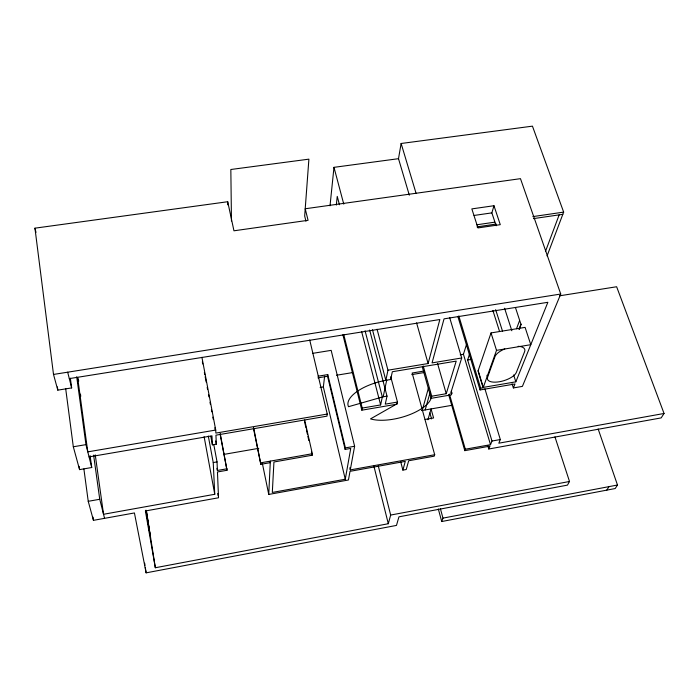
<?xml version="1.0" encoding="UTF-8"?>
<svg xmlns="http://www.w3.org/2000/svg" width="699" height="699" viewBox="0 0 699 699"><rect width="100%" height="100%" fill="white"/><g stroke="black" fill="none" stroke-linecap="round" stroke-linejoin="round"><path stroke-width="1.05" d="M270.26 462.642L260.832 464.311L253.658 427.648M423.839 371.073L412.148 373.021L434.691 454.726L434.236 456.159L408.67 460.763L406.241 469.51L402.886 470.121L405.271 461.375L350.024 471.318L348.443 479.995L268.748 494.438L270.33 461.13M330.015 205.821L333.982 167.341L398.5 158.682L401.13 143.487L532.446 126.152L563.656 212.112L547.055 255.948M336.298 205.069L337.25 196.393L339.461 204.737M318.115 376.193L327.761 374.594L327.551 376.263L345.14 449.413L350.741 448.426L345.271 479.234L272.313 492.446L273.938 461.995L312.156 455.241L312.331 453.721L304.677 419.977M345.271 479.234L323.34 386.94L324.642 376.219M309.718 339.967L327.246 414.061L326.966 416.158L215.939 435.171L216.314 444.153L212.391 444.835L210.783 436.263M345.14 449.413L345.402 447.884L327.761 374.594M434.691 454.726L350.286 469.903L354.62 446.259L331.169 350.365L312.89 353.318M390.741 376.805L397.469 402.056L396.971 404.171L361.837 410.191L362.222 408.076L343.733 334.541M362.222 408.076L380.632 404.931L382.327 396.927L365.061 330.767M451.301 391.038L451.904 393.118L451.362 394.865L431.117 398.325L431.729 396.202L446.242 393.72L456.211 361.121L392.34 371.737L390.645 379.513L385.831 380.317L387.971 370.199L377.058 329.212M369.64 330.033L387.019 396.132L385.271 404.144L397.469 402.056M387.971 370.199L428.111 363.541L439.854 319.522L69.306 378.613M220.281 433.799L227.009 470.278L217.459 471.965L218.525 497.775L145.401 510.969L155.335 567.745L388.303 523.726L390.662 515.058L378.264 465.866M422.222 410.453L428.557 387.587M425.175 409.946L430.138 392.27M427.919 419.767L431.056 408.932L433.59 417.976L425.123 419.452M496.133 225.768L491.86 212.88L493.975 205.724L471.842 208.896L477.976 227.926L500.274 224.667L493.975 205.724M449.614 317.425L461.707 357.975L450.663 393.336L451.904 393.118M559.602 295.808L616.632 286.747L664.05 413.476L661.175 417.897L488.784 449.003L489.938 446.128L464.8 450.654L465.324 449.212L490.523 444.686L463.437 354.262L466.661 343.978M490.523 444.686L491.991 441.034L467.631 359.994L469.632 353.79M483.131 387.779L496.517 350.365L530.786 344.694L525.089 327.377L491.039 332.925L478.029 370.986L483.131 387.779L480.676 388.198L480.056 389.955L514.971 383.969L513.372 387.936L522.398 386.381L560.738 294.034L520.475 178.664L305.21 208.765L308.076 220.307L233.955 230.801L227.717 201.723L34.95 228.171L53.508 374.437L57.807 390.147L71.648 387.919L70.354 378.229M518.16 346.302A15.658 6.588 -17.4 0 1 524.591 351.719L516.369 372.375A15.195 6.221 -17 0 1 499.348 381.759A15.195 6.221 -17 0 1 487.579 377.259L494.971 356.656A15.658 6.588 -17.4 0 1 504.8 348.923M598.143 428.959L617.488 485.019L615.199 488.531L441.716 521.524L442.974 518.125L440.396 508.645M516.509 328.766L519.558 320.631M545.456 251.474L559.165 214.864M518.981 329.29L520.912 324.196L515.469 307.595M519.305 329.264L521.236 324.17M478.168 370.592L483.271 387.395L515.836 381.829L547.859 302.3L444.04 318.858L432.061 362.895L461.707 357.975M484.879 388.723L500.327 439.54L498.815 443.192L664.05 413.476M554.954 436.884L569.51 481.48L567.457 485.123L398.946 516.841L396.473 525.412L146.126 572.848L134.426 512.952L93.448 520.344L88.231 501.314L83.889 468.933M606.776 490.139L609.012 486.626M397.067 403.786L370.505 418.893A35.544 14.627 -14.9 0 0 406.635 415.783A35.544 14.627 -14.9 0 0 431.231 397.941M442.974 518.125L617.488 485.019M390.662 515.058L569.51 481.48M208.293 436.027L213.239 462.563L214.75 494.28L103.531 514.281L95.247 454.874M491.991 441.034L500.327 439.54M216.996 468.321L217.398 470.471L226.974 468.784M260.884 462.799L312.331 453.721M345.402 447.884L354.62 446.259M88.231 501.314L99.747 499.269L104.562 518.343M213.239 462.563L217.048 461.89L213.815 444.721M65.654 388.443L73.308 446.775L79.564 469.623L91.735 467.517L90.101 455.652M421.506 410.575L451.589 405.376M224.493 454.289L258.77 448.321M89.053 456.893L211.963 435.853L212.391 444.835M73.308 446.775L85.96 444.634L91.735 467.517M382.327 396.927L387.019 396.132M201.924 357.303L215.729 430.051L87.786 451.86L77.615 377.451M327.246 414.061L215.86 433.092L215.729 430.051M467.631 359.994L471.685 359.321M320.142 387.473L323.34 386.94M411.763 374.603L424.476 372.471M317.923 377.853L327.551 376.263M336.472 375.249L352.611 372.584M460.213 354.795L463.437 354.262M53.508 374.437L560.738 294.034M476.701 224.798L494.822 222.16M532.839 216.611L563.656 212.112M477.006 226.878L496.273 224.056M533.433 218.621L562.817 214.331M474.088 215.449L491.86 212.88M504.573 308.224L511.851 330.758M495.652 309.648L502.529 331.195M513.651 374.961L515.836 381.829M492.882 310.461L499.488 331.247M512.07 383.795L513.372 387.936M491.039 332.925L496.517 350.365M486.967 375.249L487.579 377.259M458.815 315.913L480.676 388.198M457.959 316.778L480.056 389.955M401.13 143.487L416.115 193.448M487.841 445.866L488.784 449.003M398.5 158.682L409.317 195.161M449.405 394.07L465.324 449.212M448.627 394.568L464.8 450.654M437.513 363.366L446.242 393.72M416.569 322.842L428.111 363.541M423.21 365.918L431.729 396.202M422.345 367.071L431.117 398.325M429.894 412.943L431.571 418.946M438.308 508.951L441.716 521.524M333.982 167.341L343.768 204.125M372.471 329.736L385.831 380.317M400.702 461.751L402.886 470.121M361.601 331.536L380.632 404.931M67.681 372.191L71.648 387.919M342.886 334.716L361.837 410.191M373.895 466.137L388.303 523.726M305.961 221.233L304.677 216.017L308.897 159.154L230.836 169.499L231.465 220.963M34.95 228.171L35.999 232.4M349.78 467.788L350.286 469.903M304.528 421.558L305.952 427.875M306.433 429.981L307.385 434.193M307.866 436.298L308.818 440.51M311.439 452.087L312.156 455.241M262.396 463.577L268.748 494.438M253.414 428.155L260.832 464.311M220.045 433.869L227.009 470.278M202.343 361.846L202.754 363.969M204.361 372.48L204.763 374.603M205.165 376.735L206.179 382.047M207.184 387.368L207.586 389.492M208.599 394.813L209.001 396.936M210.006 402.257L210.416 404.38M211.421 409.701L211.823 411.825M212.828 417.146L213.239 419.269M214.846 427.779L215.248 429.902M215.703 440.947L216.314 444.153M217.73 493.485L218.123 495.635M204.117 436.7L214.75 494.28M146.379 510.576L155.335 567.745M146.344 511.021L150.005 534.412L145.96 510.165M144.649 563.167L144.981 565.316M145.305 567.466L146.126 572.848M93.614 455.128L99.747 499.269M78.384 378.989L78.681 381.147M80.464 394.131L80.761 396.298M76.707 376.752L85.96 444.634M93.011 517.12L93.448 520.344M79.127 466.373L79.564 469.623M57.388 386.905L57.807 390.147M217.048 461.89L217.398 470.471M227.717 201.723L227.769 204.868M386.704 380.169L383.183 396.779L348.513 406.704A36.156 15.142 -14.7 0 1 386.704 380.169"/></g></svg>
